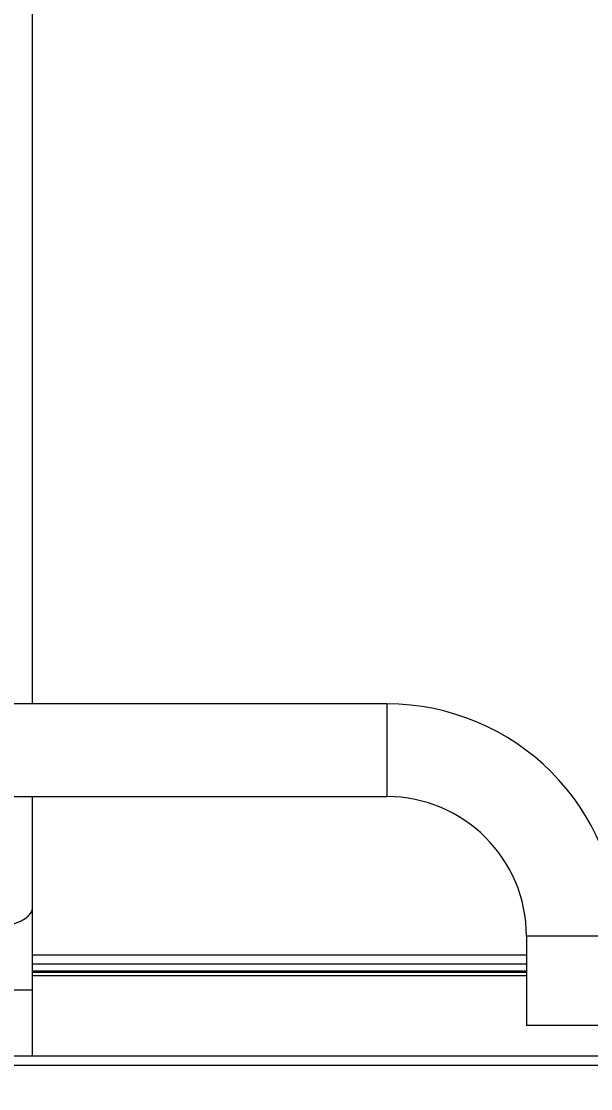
# Model space of a CAD drawing. Header units: millimetres. Extents: x 113490 to 142599, y -20467 to 115.
# Drawn here: x 137344.5 to 137558.7, y -7310.8 to -6908.9 of the extents above; entities that cross this region are included whole.
import ezdxf

# ---------------------------------------------------------------- set-up
doc = ezdxf.new("R2010")
doc.units = ezdxf.units.MM
doc.layers.add('DV2_0', color=7, linetype='Continuous')
doc.styles.get("Standard").update_dxf_attribs({"font": 'msyh.ttf'})
doc.dimstyles.new('ISO-25', dxfattribs={"dimtxt": 2.5, "dimasz": 2.5, "dimexe": 1.25, "dimexo": 0.625, "dimtad": 1, "dimtxsty": 'Standard', "dimcen": 2.5, "dimadec": 0, "dimazin": 0, "dimtfac": 1, "dimtmove": 0, "dimatfit": 3, "dimfxl": 1, "dimarcsym": 0})

# ---------------------------------------------------------------- blocks, each defined once
blk = doc.blocks.new('*D16')
at = {"color": 0, "lineweight": -2}
for p, q in [((137075.04, -7126.86), (137075.04, -8732.78)), ((139355.04, -7126.86), (139355.04, -8732.78)), ((137135.04, -8702.78), (139295.04, -8702.78))]:
    blk.add_line(p, q, dxfattribs=at)
at = {"color": 0}
for points in [[(137135.04, -8692.78), (137135.04, -8712.78), (137075.04, -8702.78)], [(139295.04, -8692.78), (139295.04, -8712.78), (139355.04, -8702.78)]]:
    blk.add_solid(points, dxfattribs=at)
at = {"layer": 'Defpoints', "color": 0}
for p in [(137075.04, -7125.86), (139355.04, -7125.86), (139355.04, -8702.78)]:
    blk.add_point(p, dxfattribs=at)
at = {"color": 0, "insert": (138215.04, -8656.94), "char_height": 50, "attachment_point": 5}
blk.add_mtext('2270', dxfattribs=at)

msp = doc.modelspace()

# ---------------------------------------------------------------- linework, layer by layer
at = {"layer": 'DV2_0', "color": 7, "linetype": 'Continuous', "lineweight": 15}
for p, q in [((137348.67, -7165.92), (137348.67, -6394.85)), ((137482.04, -7165.92), (137219.63, -7165.92)), ((137219.63, -7200.82), (137482.04, -7200.82)), ((137348.67, -7242.72), (137348.67, -7200.82)), ((137348.67, -7273.65), (137348.67, -7242.72)), ((137534.59, -7253.37), (137534.59, -7286.97)), ((137534.59, -7260.53), (137348.67, -7260.53)), ((137534.59, -7267.09), (137348.67, -7267.09)), ((137534.59, -7268.25), (137348.67, -7268.25)), ((137348.67, -7298.37), (137348.67, -7273.65)), ((137569.49, -7286.97), (137534.59, -7286.97)), ((137216.03, -7298.37), (139214.03, -7298.37))]:
    msp.add_line(p, q, dxfattribs=at)
at = {"layer": 'DV2_0', "color": 7, "linetype": 'Continuous', "lineweight": 20}
for p, q in [((137482.04, -7165.92), (137482.04, -7200.82)), ((137569.49, -7253.37), (137534.59, -7253.37)), ((137534.59, -7263.92), (137348.67, -7263.92)), ((137534.59, -7266.53), (137348.67, -7266.53)), ((137348.67, -7273.65), (137307.41, -7273.65)), ((137216.03, -7301.97), (139214.03, -7301.97))]:
    msp.add_line(p, q, dxfattribs=at)
at = {"layer": 'DV2_0', "color": 7, "linetype": 'Continuous', "lineweight": 15}
for radius in [87.45, 52.55]:
    msp.add_arc((137482.04, -7253.37), radius, 0, 90, dxfattribs=at)
at = {"layer": 'DV2_0', "color": 7, "linetype": 'Continuous', "lineweight": 20}
msp.add_ellipse((137328.04, -7242.72), major_axis=(-20.63, 0), ratio=0.386711, start_param=0, end_param=3.141593, dxfattribs=at)

# ---------------------------------------------------------------- dimensions: what is measured, and where the dimension line sits
at = {"color": 1}
dim = msp.add_linear_dim(base=(139355.04, -8702.78), p1=(137075.04, -7125.86), p2=(139355.04, -7125.86), text='2270', dimstyle='ISO-25', override={"dimtxt": 50, "dimasz": 60, "dimexe": 30, "dimexo": 1, "dimgap": 20, "dimdec": 0}, dxfattribs=at)
dim.commit()
dim.dimension.update_dxf_attribs({"geometry": '*D16', "text_midpoint": (138215.04, -8656.94)})

doc.saveas('drawing.dxf')
